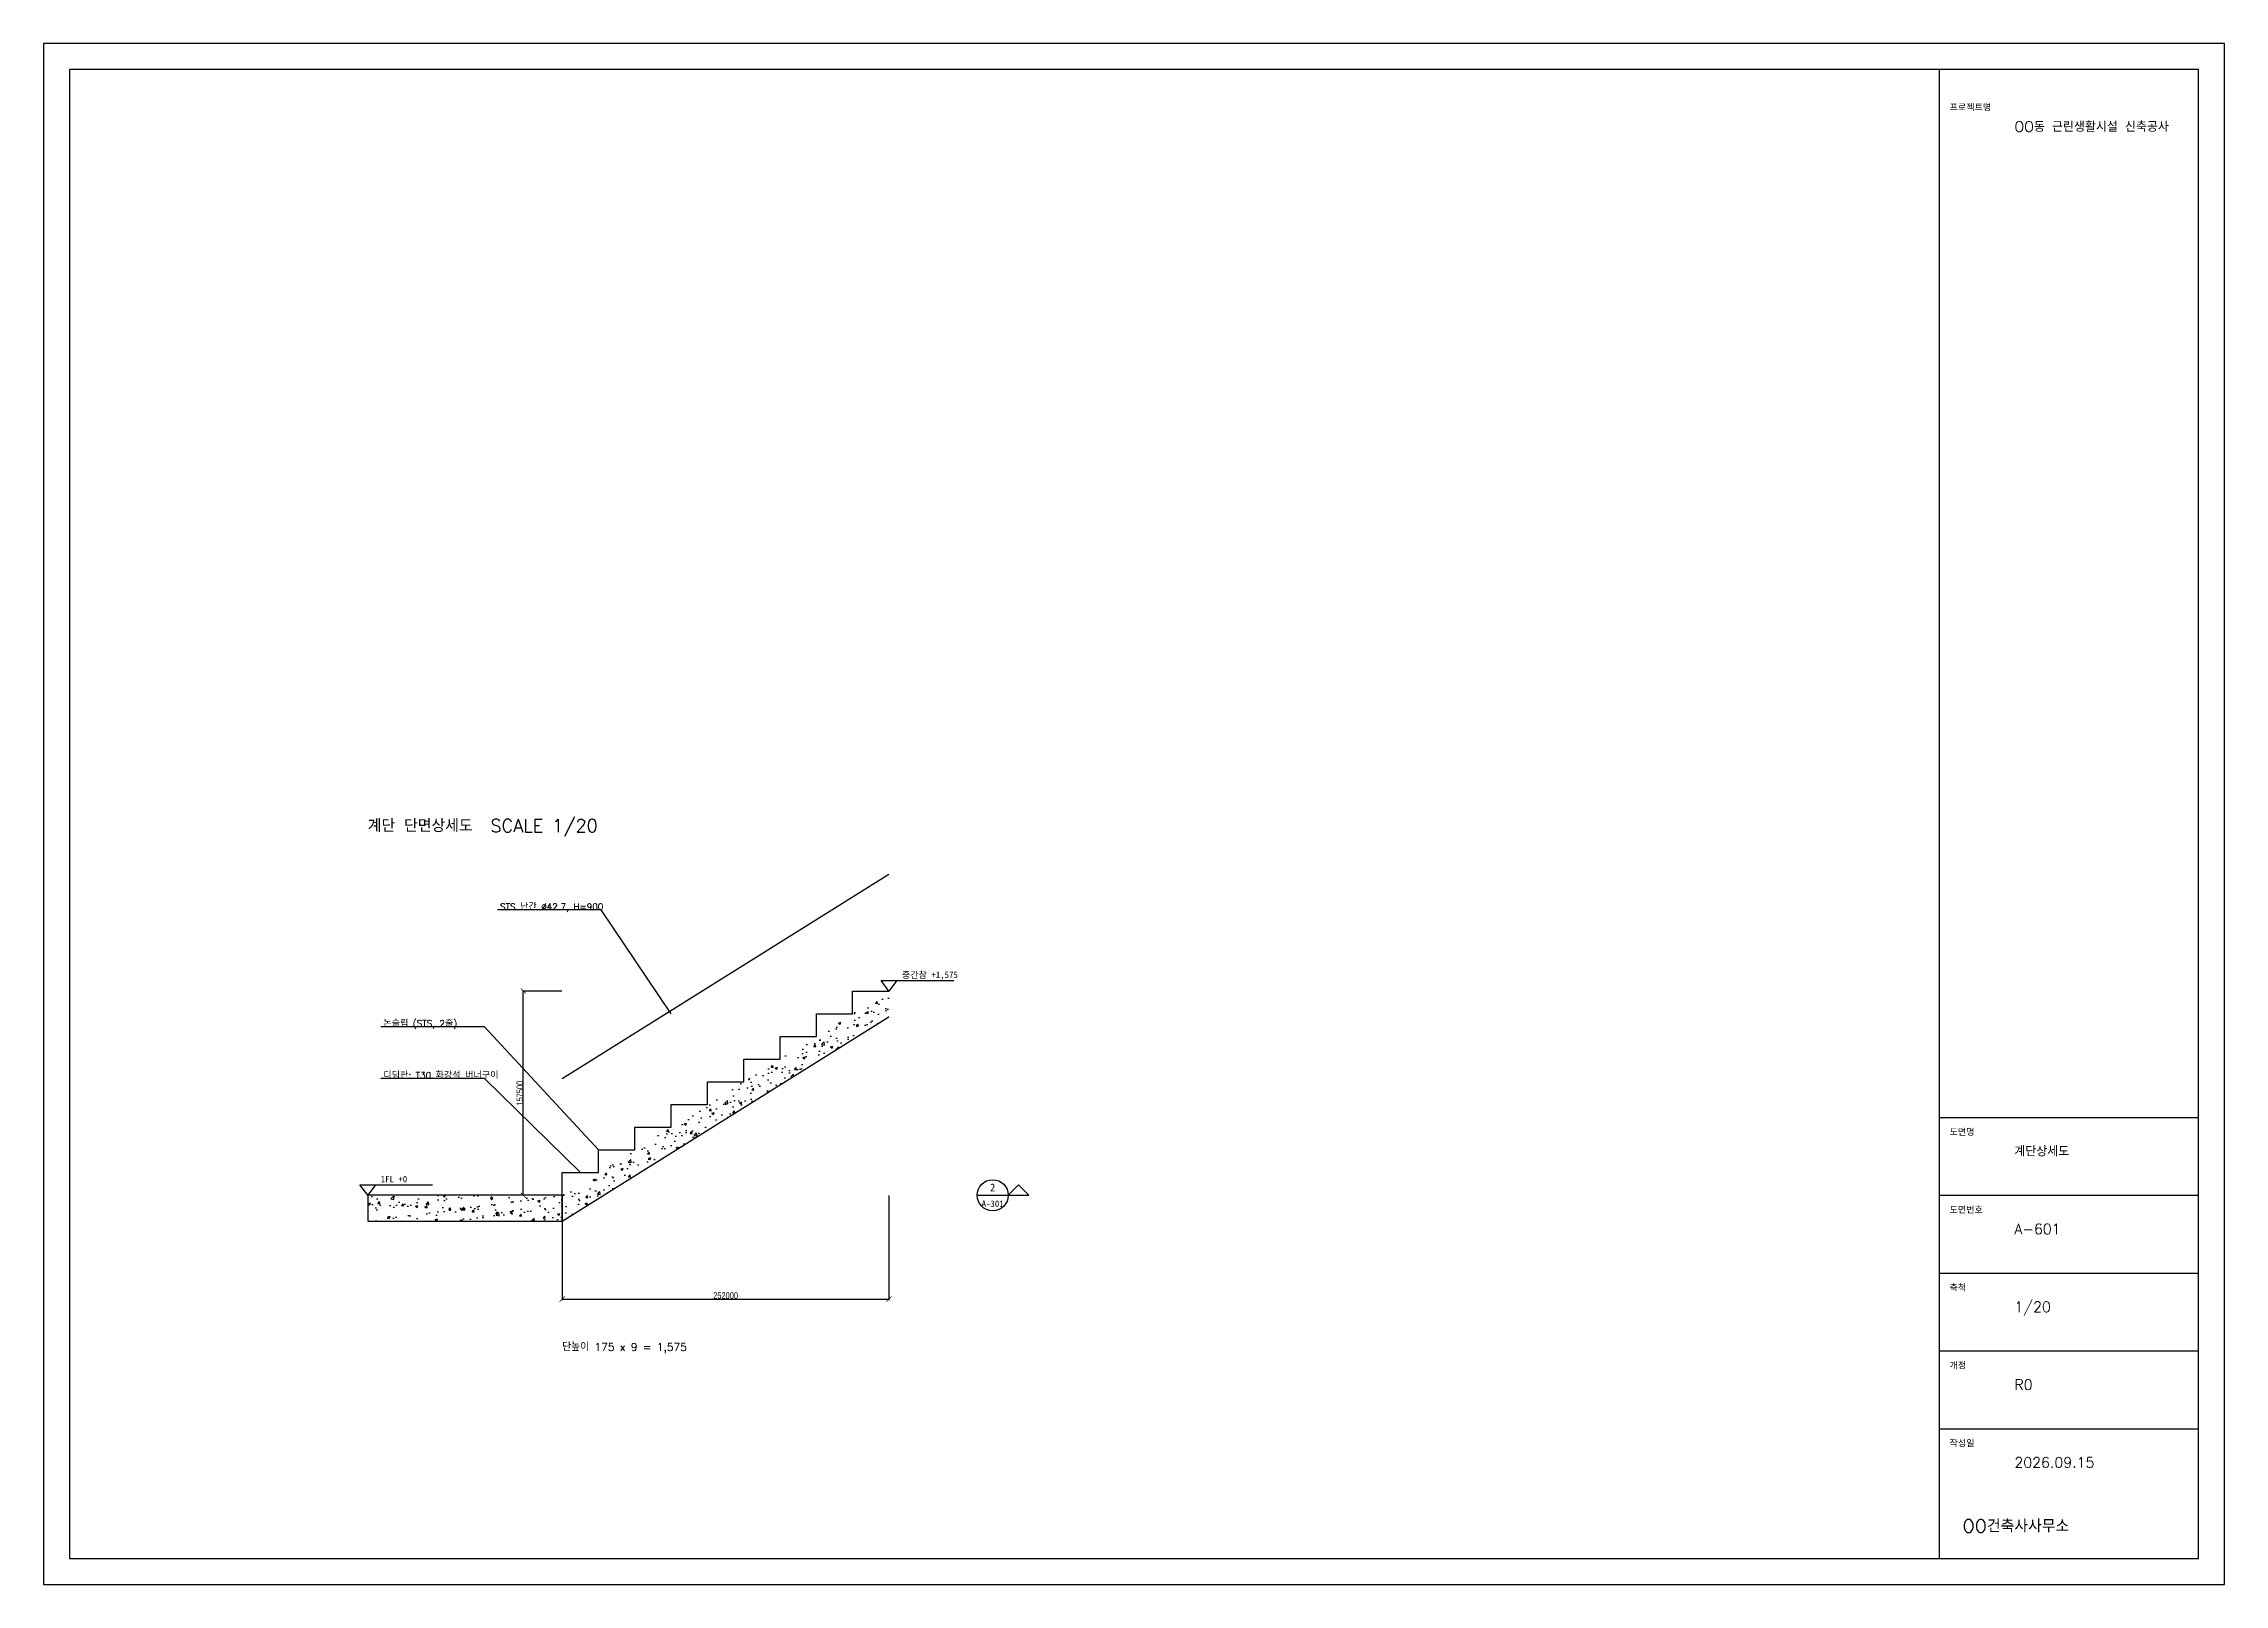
# Model space of a CAD drawing. Header units: millimetres. Extents: x -4000 to 12820, y -3000 to 8880.
import ezdxf
from ezdxf.enums import TextEntityAlignment as Align

# ---------------------------------------------------------------- set-up
doc = ezdxf.new("R2010")
doc.units = ezdxf.units.MM
for name, color, linetype in [('A-ANNO-NOTE', 7, 'Continuous'), ('A-ANNO-SYMB', 7, 'Continuous'), ('A-DIMS', 7, 'Continuous'), ('A-HATCH', 7, 'Continuous'), ('A-SLAB', 7, 'Continuous'), ('A-STRS', 7, 'Continuous'), ('A-STRS-HRAL', 7, 'Continuous'), ('도곽', 7, 'Continuous')]:
    doc.layers.add(name, color=color, linetype=linetype)
doc.styles.add('KOR', font='romans.shx', dxfattribs={"width": 0.8, "bigfont": 'whgtxt.shx'})
doc.styles.add('OpenSansCondensed-Light', font='OpenSansCondensed-Light.ttf')
doc.dimstyles.new('EZDXF', dxfattribs={"dimtxt": 0.25, "dimasz": 0.175, "dimexe": 0.375, "dimexo": 0.125, "dimgap": 0.1, "dimtad": 1, "dimlfac": 100, "dimzin": 12, "dimdsep": 46, "dimtxsty": 'OpenSansCondensed-Light', "dimblk": 'ARCHTICK', "dimcen": 2.5, "dimazin": 3, "dimtfac": 0.5, "dimtmove": 2, "dimatfit": 3})

# ---------------------------------------------------------------- blocks, each defined once
blk = doc.blocks.new('_ARCHTICK')
at = {"color": 0, "linetype": 'BYBLOCK', "const_width": 0.15}
blk.add_lwpolyline([(-0.5, -0.5), (0.5, 0.5)], dxfattribs=at)
blk = doc.blocks.new('LEVEL')
blk.add_line((0, 4), (25, 4))
blk.add_lwpolyline([(0, 0), (-3, 4), (3, 4)], close=True)
blk.add_attdef('EL', (5, 5), '', height=2.5)
blk = doc.blocks.new('SEC_MARK')
blk.add_line((-6, 0), (6, 0))
blk.add_lwpolyline([(6, 0), (14, 0), (10, 4)], close=True)
blk.add_circle((0, 0), 6)
blk = doc.blocks.new('TITLE_A1')
for p, q in [((731, 180), (831, 180)), ((731, 150), (831, 150)), ((731, 120), (831, 120)), ((731, 90), (831, 90)), ((731, 60), (831, 60))]:
    blk.add_line(p, q)
for points in [[(0, 0), (841, 0), (841, 594), (0, 594)], [(10, 10), (831, 10), (831, 584), (10, 584)], [(731, 10), (831, 10), (831, 584), (731, 584)]]:
    blk.add_lwpolyline(points, close=True)
at = {"style": 'KOR'}
for s, height, p in [('프로젝트명', 2.5, (735, 568)), ('도면명', 2.5, (735, 173)), ('도면번호', 2.5, (735, 143)), ('축척', 2.5, (735, 113)), ('개정', 2.5, (735, 83)), ('작성일', 2.5, (735, 53)), ('OO건축사사무소', 5, (740, 20))]:
    blk.add_text(s, height=height, dxfattribs=at).set_placement(p)
for tag, p in [('프로젝트명', (760, 560)), ('도면명', (760, 165)), ('도면번호', (760, 135)), ('축척', (760, 105)), ('개정', (760, 75)), ('작성일', (760, 45))]:
    blk.add_attdef(tag, p, '', height=4, dxfattribs=at)

msp = doc.modelspace()

# ---------------------------------------------------------------- hatches: boundary and pattern name
at = {"layer": 'A-HATCH'}
h = msp.add_hatch(dxfattribs=at)
h.set_pattern_fill('AR-CONC')
h.paths.add_polyline_path([(0, -200), (2520, 1375), (2520, 1575), (0, 0)])
at = {"layer": 'A-SLAB'}
h = msp.add_hatch(dxfattribs=at)
h.set_pattern_fill('AR-CONC')
h.paths.add_polyline_path([(-1500, -200), (0, -200), (0, 0), (-1500, 0)])

# ---------------------------------------------------------------- linework, layer by layer
msp.add_lwpolyline([(-1500, -200), (0, -200), (0, 0), (-1500, 0)], close=True, dxfattribs=at)
at = {"layer": 'A-STRS'}
msp.add_line((0, -200), (2520, 1375), dxfattribs=at)
msp.add_lwpolyline([(0, 0), (0, 175), (280, 175), (280, 350), (560, 350), (560, 525), (840, 525), (840, 700), (1120, 700), (1120, 875), (1400, 875), (1400, 1050), (1680, 1050), (1680, 1225), (1960, 1225), (1960, 1400), (2240, 1400), (2240, 1575), (2520, 1575)], dxfattribs=at)
at = {"layer": 'A-STRS-HRAL'}
msp.add_line((0, 900), (2520, 2475), dxfattribs=at)

# ---------------------------------------------------------------- block references
at = {"layer": 'A-ANNO-SYMB', "xscale": 20, "yscale": 20}
for p, values in [((2520, 1575), {'EL': '중간참 +1,575'}), ((-1500, 0), {'EL': '1FL +0'})]:
    msp.add_blockref('LEVEL', p, dxfattribs=at).add_auto_attribs(values)
at = {"layer": 'A-ANNO-SYMB'}
ref = msp.add_blockref('SEC_MARK', (3320, 0), dxfattribs=dict(at, xscale=20, yscale=20))
ref.add_attrib('SEC_NO', '2', dxfattribs={"layer": '0', "height": 60}).set_placement((3320, 30), align=Align.CENTER)
ref.add_attrib('SHEET_NO', 'A-301', dxfattribs={"layer": '0', "height": 50}).set_placement((3320, -90), align=Align.CENTER)
at = {"layer": '도곽', "xscale": 20, "yscale": 20}
msp.add_blockref('TITLE_A1', (-4000, -3000), dxfattribs=at).add_auto_attribs({'프로젝트명': 'OO동 근린생활시설 신축공사', '도면명': '계단상세도', '도면번호': 'A-601', '축척': '1/20', '개정': 'R0', '작성일': '2026.09.15'})

# ---------------------------------------------------------------- texts
at = {"layer": 'A-ANNO-NOTE', "style": 'KOR'}
for s, height, p in [('계단 단면상세도  SCALE 1/20', 100, (-1500, 2800)), ('STS 난간 Ø42.7, H=900', 50, (-480, 2200)), ('논슬립 (STS, 2줄)', 50, (-1380, 1300)), ('디딤판: T30 화강석 버너구이', 50, (-1380, 900)), ('단높이 175 x 9 = 1,575', 60, (0, -1200))]:
    msp.add_text(s, height=height, dxfattribs=at).set_placement(p)

# ---------------------------------------------------------------- dimensions: what is measured, and where the dimension line sits
at = {"layer": 'A-DIMS'}
msp.add_linear_dim(base=(-300, 0), p1=(0, 0), p2=(0, 1575), angle=90, dimstyle='EZDXF', override={"dimscale": 20, "dimtxt": 2.5, "dimasz": 2, "dimblk": 'ARCHTICK'}, dxfattribs=at).render()
msp.add_linear_dim(base=(0, -800), p1=(0, 0), p2=(2520, 0), dimstyle='EZDXF', override={"dimscale": 20, "dimtxt": 2.5, "dimasz": 2, "dimblk": 'ARCHTICK'}, dxfattribs=at).render()

# ---------------------------------------------------------------- leaders
at = {"layer": 'A-ANNO-NOTE'}
for points in [[(840, 1400), (300, 2200), (-500, 2200)], [(280, 350), (-600, 1300), (-1400, 1300)], [(140, 175), (-600, 900), (-1400, 900)]]:
    msp.add_leader(points, dimstyle='EZDXF', dxfattribs=at)

doc.saveas('drawing.dxf')
